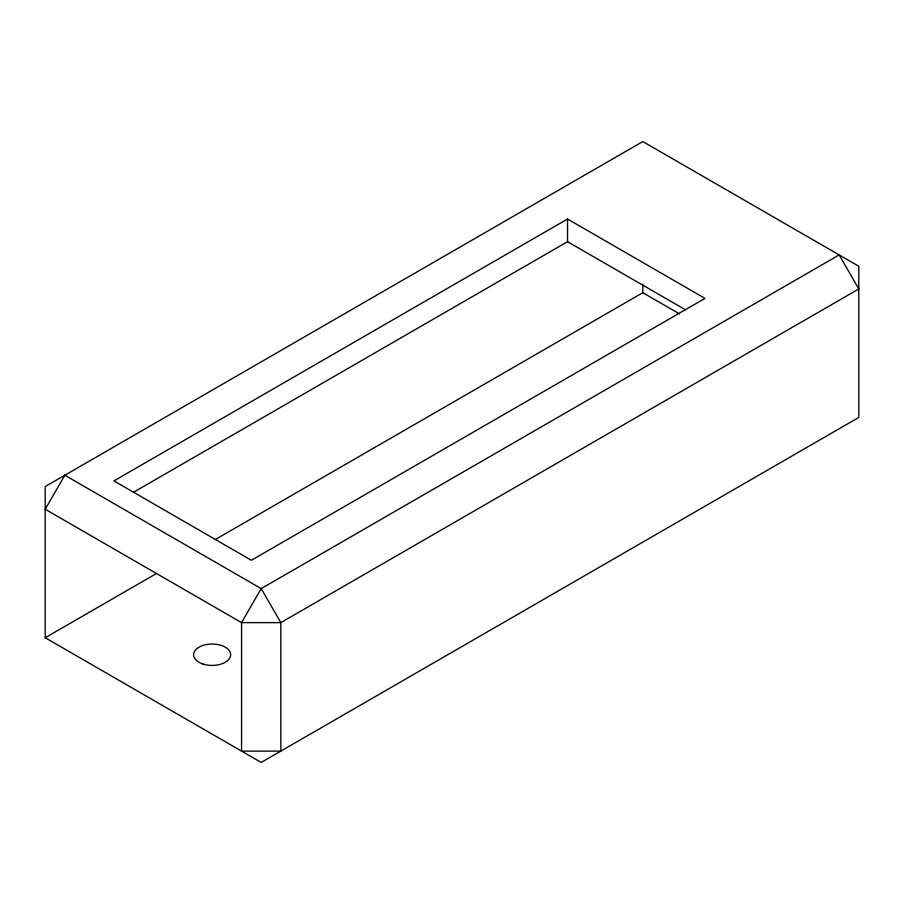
<?xml version="1.0" encoding="UTF-8"?>
<svg xmlns="http://www.w3.org/2000/svg" width="904" height="904" viewBox="0 0 904 904"><rect width="100%" height="100%" fill="white"/><g stroke="black" fill="none" stroke-linecap="round" stroke-linejoin="round"><path stroke-width="1.36" d="M567.531 219.028L113.927 480.905L251.38 560.265L704.984 298.388L567.531 219.028L567.531 241.696L133.487 492.284M45.2 637.738L261.2 762.445L858.8 417.422L858.8 266.262L642.8 141.555L45.2 486.578L45.2 637.738L156.415 573.531M215.073 539.665L642.8 292.715L679.39 313.846M567.531 241.696L685.514 309.823M642.8 284.24L642.8 292.715M64.839 475.244L45.2 509.246L241.56 622.619L280.839 622.619L858.8 288.941L839.161 254.928L261.2 588.606L241.56 622.619L241.56 751.111L280.839 751.111L280.839 622.619L261.2 588.606L64.839 475.244M202.88 663.988A18.509 10.69 0 0 0 230.656 654.722A18.509 10.69 0 0 0 202.88 645.467A18.509 10.69 0 0 0 202.88 663.988"/></g></svg>
